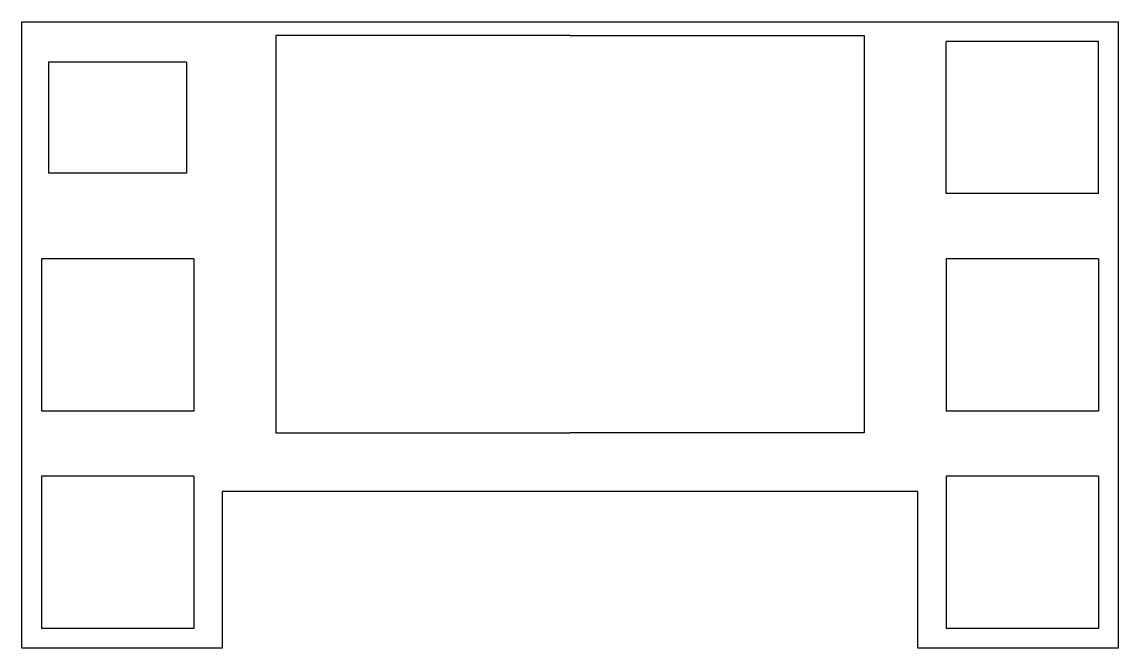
# Model space of a CAD drawing. Extents: x -90 to 36, y -64 to 8.
import ezdxf

# ---------------------------------------------------------------- set-up
doc = ezdxf.new("R2010")
doc.units = 0
doc.header["$MEASUREMENT"] = 0
doc.layers.add('MODELSKETCH_VISIBLE', color=7, linetype='CONTINUOUS')

msp = doc.modelspace()

# ---------------------------------------------------------------- linework, layer by layer
at = {"layer": 'MODELSKETCH_VISIBLE'}
for p, q in [((-89.98, 7.59), (36.05, 7.59)), ((-89.98, -64.41), (-89.98, 7.59)), ((36.05, 7.59), (36.05, -64.41)), ((-26.97, 6.04), (-60.78, 6.04)), ((-60.78, 6.04), (-60.78, -39.66)), ((-26.97, 6.04), (6.85, 6.04)), ((6.85, 6.04), (6.85, -39.66)), ((16.3, -12.16), (16.3, 5.34)), ((33.8, 5.34), (16.3, 5.34)), ((33.8, -12.16), (33.8, 5.34)), ((-71.06, 2.96), (-86.91, 2.96)), ((-86.91, 2.96), (-86.91, -9.79)), ((-71.06, 2.96), (-71.06, -9.79)), ((-71.06, -9.79), (-86.91, -9.79)), ((33.8, -12.16), (16.3, -12.16)), ((-87.73, -19.66), (-87.73, -37.16)), ((-70.23, -19.66), (-87.73, -19.66)), ((-70.23, -19.66), (-70.23, -37.16)), ((33.8, -19.66), (16.3, -19.66)), ((16.3, -19.66), (16.3, -37.16)), ((33.8, -19.66), (33.8, -37.16)), ((-70.23, -37.16), (-87.73, -37.16)), ((33.8, -37.16), (16.3, -37.16)), ((-60.78, -39.66), (-26.97, -39.66)), ((6.85, -39.66), (-26.97, -39.66)), ((-70.23, -44.66), (-87.73, -44.66)), ((-87.73, -44.66), (-87.73, -62.16)), ((-70.23, -44.66), (-70.23, -62.16)), ((16.3, -44.66), (16.3, -62.16)), ((33.8, -44.66), (16.3, -44.66)), ((33.8, -44.66), (33.8, -62.16)), ((13.03, -46.41), (-66.97, -46.41)), ((-66.97, -46.41), (-66.97, -64.41)), ((13.03, -64.41), (13.03, -46.41)), ((-70.23, -62.16), (-87.73, -62.16)), ((33.8, -62.16), (16.3, -62.16)), ((-66.97, -64.41), (-89.98, -64.41)), ((36.05, -64.41), (13.03, -64.41))]:
    msp.add_line(p, q, dxfattribs=at)

doc.saveas('drawing.dxf')
